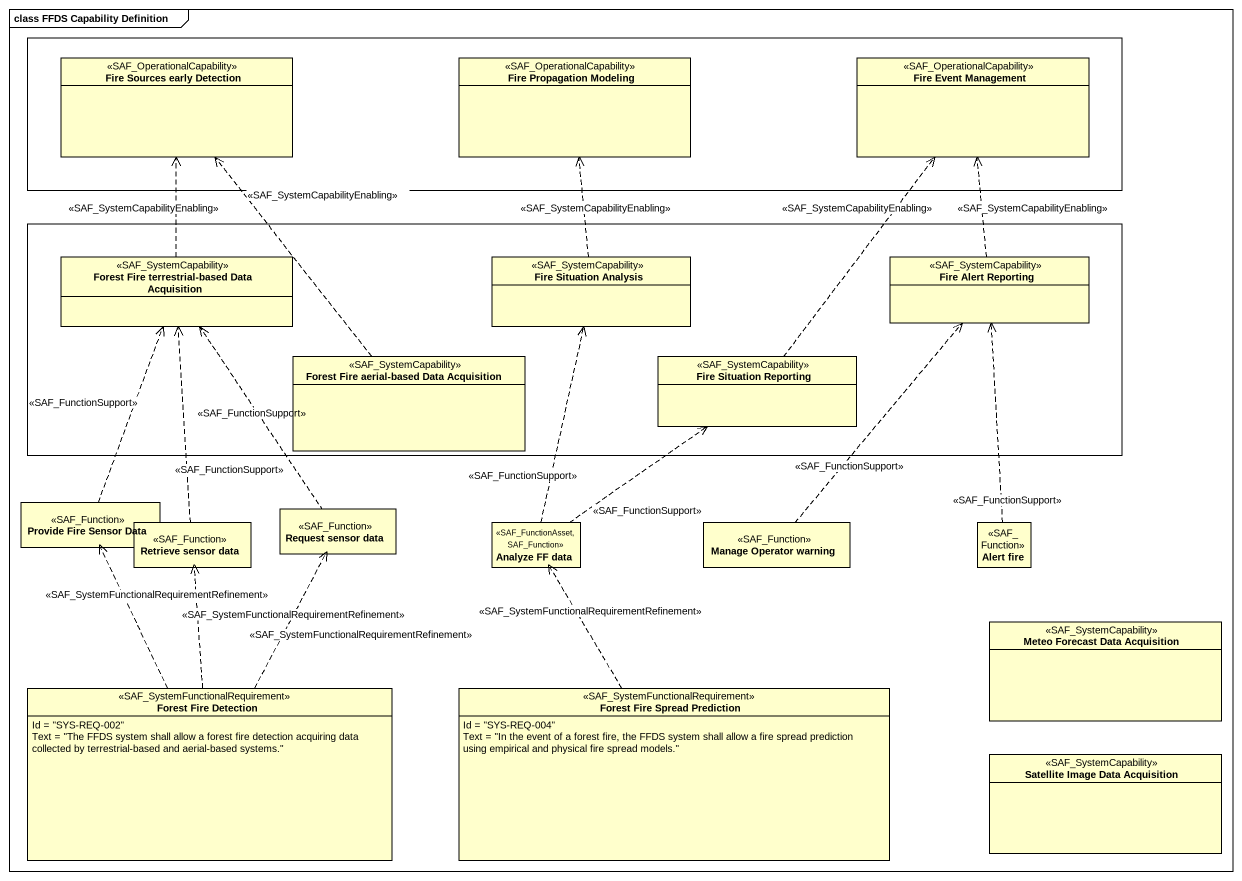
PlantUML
@startuml
mainframe class FFDS Capability Definition
hide circle
hide empty members
rectangle " " as rectangle1 {
  class "Fire Sources early Detection" as Fire_Sources_early_Detection <<SAF_OperationalCapability>>
  class "Fire Propagation Modeling" as Fire_Propagation_Modeling <<SAF_OperationalCapability>>
  class "Fire Event Management" as Fire_Event_Management <<SAF_OperationalCapability>>
}
rectangle " " as rectangle2 {
  class "Forest Fire terrestrial-based Data Acquisition" as Forest_Fire_terrestrial <<SAF_SystemCapability>>
  class "Fire Situation Analysis" as Fire_Situation_Analysis <<SAF_SystemCapability>>
  class "Fire Alert Reporting" as Fire_Alert_Reporting <<SAF_SystemCapability>>
  class "Forest Fire aerial-based Data Acquisition" as Forest_Fire_aerial_based <<SAF_SystemCapability>>
  class "Fire Situation Reporting" as Fire_Situation_Reporting <<SAF_SystemCapability>>
}
class "Provide Fire Sensor Data" as Provide_Fire_Sensor_Data <<SAF_Function>>
class "Retrieve sensor data" as Retrieve_sensor_data <<SAF_Function>>
class "Request sensor data" as Request_sensor_data <<SAF_Function>>
class "Analyze FF data" as Analyze_FF_data <<SAF_FunctionAsset, SAF_Function>>
class "Manage Operator warning" as Manage_Operator_warning <<SAF_Function>>
class "Alert fire" as Alert_fire <<SAF_Function>>
class "Meteo Forecast Data Acquisition" as Meteo_Forecast_Data <<SAF_SystemCapability>>
class "Forest Fire Detection" as Forest_Fire_Detection <<SAF_SystemFunctionalRequirement>> {
  Id = "SYS-REQ-002"
  Text = "The FFDS system shall allow a forest fire detection acquiring data collected by terrestrial-based and aerial-based systems."
}
class "Forest Fire Spread Prediction" as Forest_Fire_Spread <<SAF_SystemFunctionalRequirement>> {
  Id = "SYS-REQ-004"
  Text = "In the event of a forest fire, the FFDS system shall allow a fire spread prediction using empirical and physical fire spread models."
}
class "Satellite Image Data Acquisition" as Satellite_Image_Data <<SAF_SystemCapability>>
Forest_Fire_terrestrial .up.> Fire_Sources_early_Detection : <<SAF_SystemCapabilityEnabling>>
Fire_Situation_Analysis .up.> Fire_Propagation_Modeling : <<SAF_SystemCapabilityEnabling>>
Fire_Alert_Reporting .up.> Fire_Event_Management : <<SAF_SystemCapabilityEnabling>>
Forest_Fire_aerial_based .up.> Fire_Sources_early_Detection : <<SAF_SystemCapabilityEnabling>>
Fire_Situation_Reporting .up.> Fire_Event_Management : <<SAF_SystemCapabilityEnabling>>
Provide_Fire_Sensor_Data .up.> Forest_Fire_terrestrial : <<SAF_FunctionSupport>>
Retrieve_sensor_data .up.> Forest_Fire_terrestrial : <<SAF_FunctionSupport>>
Request_sensor_data .up.> Forest_Fire_terrestrial : <<SAF_FunctionSupport>>
Analyze_FF_data .up.> Fire_Situation_Analysis : <<SAF_FunctionSupport>>
Analyze_FF_data .up.> Fire_Situation_Reporting : <<SAF_FunctionSupport>>
Manage_Operator_warning .up.> Fire_Alert_Reporting : <<SAF_FunctionSupport>>
Alert_fire .up.> Fire_Alert_Reporting : <<SAF_FunctionSupport>>
Forest_Fire_Detection .up.> Provide_Fire_Sensor_Data : <<SAF_SystemFunctionalRequirementRefinement>>
Forest_Fire_Detection .up.> Retrieve_sensor_data : <<SAF_SystemFunctionalRequirementRefinement>>
Forest_Fire_Detection .up.> Request_sensor_data : <<SAF_SystemFunctionalRequirementRefinement>>
Forest_Fire_Spread .up.> Analyze_FF_data : <<SAF_SystemFunctionalRequirementRefinement>>
@enduml
